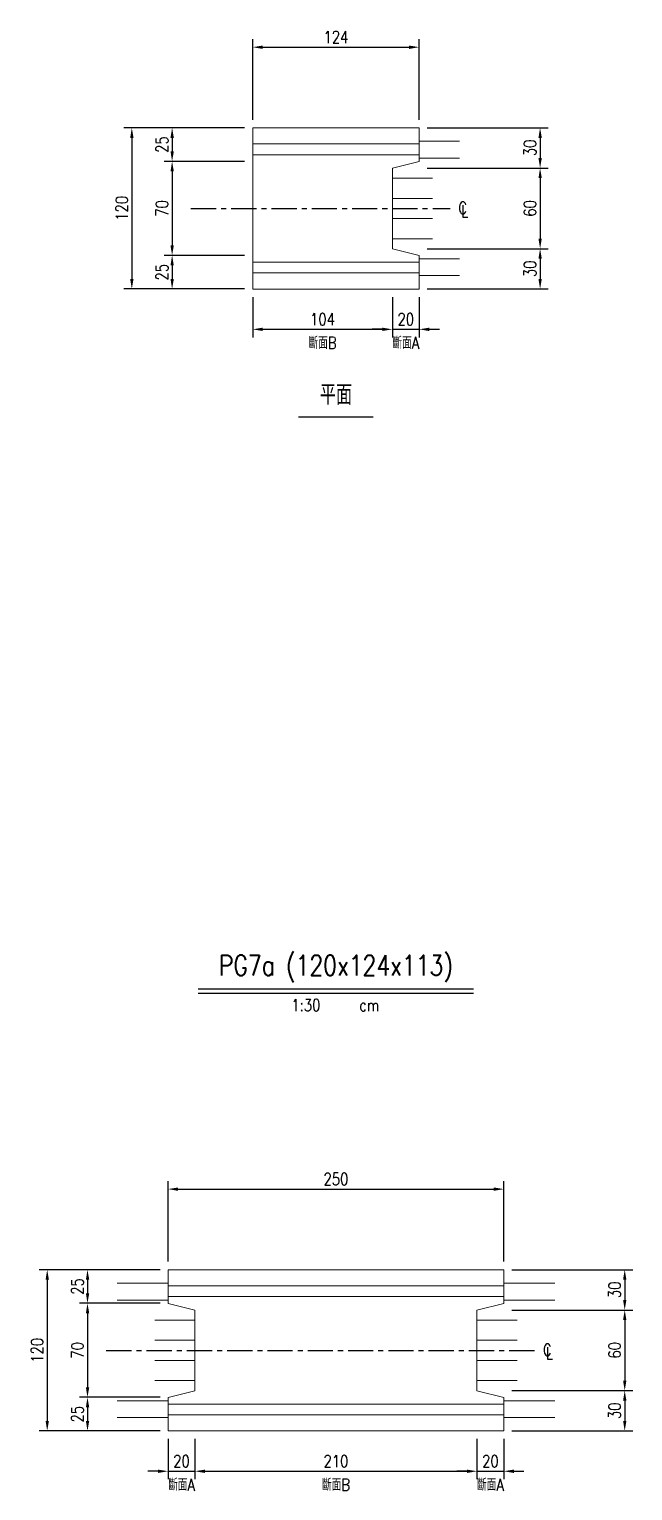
# Model space of a CAD drawing. Extents: x -4754 to 8167, y -19960 to 3942.
# Drawn here: x 1206 to 1656, y 2326 to 3414 of the extents above; entities that cross this region are included whole.
import ezdxf
from ezdxf.enums import TextEntityAlignment as Align

# ---------------------------------------------------------------- set-up
doc = ezdxf.new("R2010")
doc.units = 0
doc.header["$LTSCALE"] = 3
doc.linetypes.add('CENTER', pattern=[2, 1.25, -0.25, 0.25, -0.25])
doc.layers.get('0').update_dxf_attribs({"linetype": 'CONTINUOUS'})
doc.layers.add('HB_0', color=7, linetype='CONTINUOUS', transparency=0.5)
for name, color, linetype in [('HB_DIM', 1, 'CONTINUOUS'), ('HB_TXT_CTEXT', 2, 'CONTINUOUS'), ('鋼筋', 3, 'CONTINUOUS')]:
    doc.layers.add(name, color=color, linetype=linetype)
doc.styles.get("Standard").update_dxf_attribs({"font": 'ROMANS.shx', "width": 0.8, "bigfont": 'chineset.shx'})
doc.dimstyles.new('30', dxfattribs={"dimscale": 3, "dimtxt": 3, "dimasz": 2.5, "dimexe": 2, "dimexo": 2, "dimgap": 1, "dimtad": 1, "dimdsep": 46, "dimtxsty": 'Standard', "dimcen": 0, "dimclrd": 256, "dimclre": 256, "dimclrt": 2, "dimadec": 0, "dimazin": 0, "dimtfac": 1, "dimtix": 1, "dimtmove": 2, "dimatfit": 3, "dimfxl": 1, "dimtolj": 1, "dimtzin": 0, "dimarcsym": 0})

# ---------------------------------------------------------------- blocks, each defined once
blk = doc.blocks.new('beam_Topview')
at = {"layer": 'HB_TXT_CTEXT', "color": 4, "linetype": 'Continuous'}
blk.add_line((-27.8, 0), (27.8, 0), dxfattribs=at)
at = {"layer": 'HB_TXT_CTEXT', "color": 4, "linetype": 'Continuous', "width": 0.8}
blk.add_text('平面', height=15, rotation=360, dxfattribs=at).set_placement((0, 16.5), align=Align.MIDDLE)
blk = doc.blocks.new('beam_title')
at = {"layer": 'HB_TXT_CTEXT', "color": 3, "linetype": 'Continuous'}
blk.add_line((-102.5, 3), (102.5, 3), dxfattribs=at)
at = {"layer": 'HB_TXT_CTEXT', "color": 1, "linetype": 'Continuous'}
blk.add_line((-102.5, 0), (102.5, 0), dxfattribs=at)
at = {"color": 3, "linetype": 'Continuous', "width": 0.8}
blk.add_attdef('A', text='', height=15, dxfattribs=at).set_placement((0, 19.5), align=Align.MIDDLE)
at = {"color": 2, "linetype": 'Continuous', "width": 0.8}
for tag, p in [('1:30', (-22.4, -9)), ('CM', (24.8, -9))]:
    blk.add_attdef(tag, text='', height=9, dxfattribs=at).set_placement(p, align=Align.MIDDLE)
blk = doc.blocks.new('*D1027')
at = {"layer": 'HB_DIM', "linetype": 'Continuous', "lineweight": -2}
for p, q in [((1372.7, 3347), (1372.7, 3407)), ((1496.7, 3347), (1496.7, 3407)), ((1380.2, 3401), (1489.2, 3401))]:
    blk.add_line(p, q, dxfattribs=at)
at = {"layer": 'HB_DIM'}
for points in [[(1380.2, 3402.2), (1380.2, 3399.7), (1372.7, 3401)], [(1489.2, 3399.7), (1489.2, 3402.2), (1496.7, 3401)]]:
    blk.add_solid(points, dxfattribs=at)
at = {"layer": 'HB_DIM', "color": 2, "linetype": 'Continuous', "insert": (1434.7, 3408.5), "char_height": 9, "attachment_point": 5, "rotation": 0}
blk.add_mtext('\\A1;124', dxfattribs=at)
blk = doc.blocks.new('*D1028')
at = {"layer": 'HB_DIM', "linetype": 'Continuous', "lineweight": -2}
for p, q in [((1372.7, 3215), (1372.7, 3185)), ((1476.7, 3215), (1476.7, 3185)), ((1380.2, 3191), (1469.2, 3191))]:
    blk.add_line(p, q, dxfattribs=at)
at = {"layer": 'HB_DIM'}
for points in [[(1380.2, 3192.2), (1380.2, 3189.7), (1372.7, 3191)], [(1469.2, 3189.7), (1469.2, 3192.2), (1476.7, 3191)]]:
    blk.add_solid(points, dxfattribs=at)
at = {"layer": 'HB_DIM', "color": 2, "linetype": 'Continuous', "insert": (1424.7, 3198.5), "char_height": 9, "attachment_point": 5, "rotation": 0}
blk.add_mtext('\\A1;104', dxfattribs=at)
blk = doc.blocks.new('*D1029')
at = {"layer": 'HB_DIM', "linetype": 'Continuous', "lineweight": -2}
for p, q in [((1476.7, 3215), (1476.7, 3185)), ((1496.7, 3215), (1496.7, 3185)), ((1469.2, 3191), (1461.7, 3191)), ((1476.7, 3191), (1496.7, 3191)), ((1504.2, 3191), (1511.7, 3191))]:
    blk.add_line(p, q, dxfattribs=at)
at = {"layer": 'HB_DIM'}
for points in [[(1469.2, 3189.7), (1469.2, 3192.2), (1476.7, 3191)], [(1504.2, 3192.2), (1504.2, 3189.7), (1496.7, 3191)]]:
    blk.add_solid(points, dxfattribs=at)
at = {"layer": 'HB_DIM', "color": 2, "linetype": 'Continuous', "insert": (1486.7, 3198.5), "char_height": 9, "attachment_point": 5, "rotation": 0}
blk.add_mtext('\\A1;20', dxfattribs=at)
blk = doc.blocks.new('*D1030')
at = {"layer": 'HB_DIM', "linetype": 'Continuous', "lineweight": -2}
for p, q in [((1366.7, 3341), (1276.7, 3341)), ((1282.7, 3333.5), (1282.7, 3228.5)), ((1366.7, 3221), (1276.7, 3221))]:
    blk.add_line(p, q, dxfattribs=at)
at = {"layer": 'HB_DIM'}
for points in [[(1284, 3333.5), (1281.5, 3333.5), (1282.7, 3341)], [(1281.5, 3228.5), (1284, 3228.5), (1282.7, 3221)]]:
    blk.add_solid(points, dxfattribs=at)
at = {"layer": 'HB_DIM', "color": 2, "linetype": 'Continuous', "insert": (1275.2, 3281), "char_height": 9, "attachment_point": 5, "rotation": 90}
blk.add_mtext('\\A1;120', dxfattribs=at)
blk = doc.blocks.new('*D1031')
at = {"layer": 'HB_DIM', "linetype": 'Continuous', "lineweight": -2}
for p, q in [((1366.7, 3341), (1306.7, 3341)), ((1312.7, 3333.5), (1312.7, 3323.5)), ((1366.7, 3316), (1306.7, 3316))]:
    blk.add_line(p, q, dxfattribs=at)
at = {"layer": 'HB_DIM'}
for points in [[(1314, 3333.5), (1311.5, 3333.5), (1312.7, 3341)], [(1311.5, 3323.5), (1314, 3323.5), (1312.7, 3316)]]:
    blk.add_solid(points, dxfattribs=at)
at = {"layer": 'HB_DIM', "color": 2, "linetype": 'Continuous', "insert": (1305.2, 3328.5), "char_height": 9, "attachment_point": 5, "rotation": 90}
blk.add_mtext('\\A1;25', dxfattribs=at)
blk = doc.blocks.new('*D1032')
at = {"layer": 'HB_DIM', "linetype": 'Continuous', "lineweight": -2}
for p, q in [((1366.7, 3316), (1306.7, 3316)), ((1312.7, 3308.5), (1312.7, 3253.5)), ((1366.7, 3246), (1306.7, 3246))]:
    blk.add_line(p, q, dxfattribs=at)
at = {"layer": 'HB_DIM'}
for points in [[(1314, 3308.5), (1311.5, 3308.5), (1312.7, 3316)], [(1311.5, 3253.5), (1314, 3253.5), (1312.7, 3246)]]:
    blk.add_solid(points, dxfattribs=at)
at = {"layer": 'HB_DIM', "color": 2, "linetype": 'Continuous', "insert": (1305.2, 3281), "char_height": 9, "attachment_point": 5, "rotation": 90}
blk.add_mtext('\\A1;70', dxfattribs=at)
blk = doc.blocks.new('*D1033')
at = {"layer": 'HB_DIM', "linetype": 'Continuous', "lineweight": -2}
for p, q in [((1366.7, 3246), (1306.7, 3246)), ((1312.7, 3238.5), (1312.7, 3228.5)), ((1366.7, 3221), (1306.7, 3221))]:
    blk.add_line(p, q, dxfattribs=at)
at = {"layer": 'HB_DIM'}
for points in [[(1314, 3238.5), (1311.5, 3238.5), (1312.7, 3246)], [(1311.5, 3228.5), (1314, 3228.5), (1312.7, 3221)]]:
    blk.add_solid(points, dxfattribs=at)
at = {"layer": 'HB_DIM', "color": 2, "linetype": 'Continuous', "insert": (1305.2, 3233.5), "char_height": 9, "attachment_point": 5, "rotation": 90}
blk.add_mtext('\\A1;25', dxfattribs=at)
blk = doc.blocks.new('*D1034')
at = {"layer": 'HB_DIM', "linetype": 'Continuous', "lineweight": -2}
for p, q in [((1502.7, 3341), (1592.7, 3341)), ((1586.7, 3333.5), (1586.7, 3318.5)), ((1502.7, 3311), (1592.7, 3311))]:
    blk.add_line(p, q, dxfattribs=at)
at = {"layer": 'HB_DIM'}
for points in [[(1588, 3333.5), (1585.5, 3333.5), (1586.7, 3341)], [(1585.5, 3318.5), (1588, 3318.5), (1586.7, 3311)]]:
    blk.add_solid(points, dxfattribs=at)
at = {"layer": 'HB_DIM', "color": 2, "linetype": 'Continuous', "insert": (1579.2, 3326), "char_height": 9, "attachment_point": 5, "rotation": 90}
blk.add_mtext('\\A1;30', dxfattribs=at)
blk = doc.blocks.new('*D1035')
at = {"layer": 'HB_DIM', "linetype": 'Continuous', "lineweight": -2}
for p, q in [((1502.7, 3311), (1592.7, 3311)), ((1586.7, 3303.5), (1586.7, 3258.5)), ((1502.7, 3251), (1592.7, 3251))]:
    blk.add_line(p, q, dxfattribs=at)
at = {"layer": 'HB_DIM'}
for points in [[(1588, 3303.5), (1585.5, 3303.5), (1586.7, 3311)], [(1585.5, 3258.5), (1588, 3258.5), (1586.7, 3251)]]:
    blk.add_solid(points, dxfattribs=at)
at = {"layer": 'HB_DIM', "color": 2, "linetype": 'Continuous', "insert": (1579.2, 3281), "char_height": 9, "attachment_point": 5, "rotation": 90}
blk.add_mtext('\\A1;60', dxfattribs=at)
blk = doc.blocks.new('*D1036')
at = {"layer": 'HB_DIM', "linetype": 'Continuous', "lineweight": -2}
for p, q in [((1502.7, 3251), (1592.7, 3251)), ((1586.7, 3243.5), (1586.7, 3228.5)), ((1502.7, 3221), (1592.7, 3221))]:
    blk.add_line(p, q, dxfattribs=at)
at = {"layer": 'HB_DIM'}
for points in [[(1588, 3243.5), (1585.5, 3243.5), (1586.7, 3251)], [(1585.5, 3228.5), (1588, 3228.5), (1586.7, 3221)]]:
    blk.add_solid(points, dxfattribs=at)
at = {"layer": 'HB_DIM', "color": 2, "linetype": 'Continuous', "insert": (1579.2, 3236), "char_height": 9, "attachment_point": 5, "rotation": 90}
blk.add_mtext('\\A1;30', dxfattribs=at)
blk = doc.blocks.new('cl')
at = {"layer": 'HB_TXT_CTEXT', "linetype": 'Continuous', "width": 0.8}
for s, p in [('C', (-0.18, 0.11)), ('L', (0.23, -0.56))]:
    blk.add_text(s, height=2.5, dxfattribs=at).set_placement(p, align=Align.MIDDLE)
blk = doc.blocks.new('*D1037')
at = {"layer": 'HB_DIM', "linetype": 'Continuous', "lineweight": -2}
for p, q in [((1309.7, 2497), (1309.7, 2557)), ((1559.7, 2497), (1559.7, 2557)), ((1317.2, 2551), (1552.2, 2551))]:
    blk.add_line(p, q, dxfattribs=at)
at = {"layer": 'HB_DIM'}
for points in [[(1317.2, 2552.2), (1317.2, 2549.7), (1309.7, 2551)], [(1552.2, 2549.7), (1552.2, 2552.2), (1559.7, 2551)]]:
    blk.add_solid(points, dxfattribs=at)
at = {"layer": 'HB_DIM', "color": 2, "linetype": 'Continuous', "insert": (1434.7, 2558.5), "char_height": 9, "attachment_point": 5, "rotation": 0}
blk.add_mtext('\\A1;250', dxfattribs=at)
blk = doc.blocks.new('*D1038')
at = {"layer": 'HB_DIM', "linetype": 'Continuous', "lineweight": -2}
for p, q in [((1309.7, 2365), (1309.7, 2335)), ((1329.7, 2365), (1329.7, 2335)), ((1302.2, 2341), (1294.7, 2341)), ((1309.7, 2341), (1329.7, 2341)), ((1337.2, 2341), (1344.7, 2341))]:
    blk.add_line(p, q, dxfattribs=at)
at = {"layer": 'HB_DIM'}
for points in [[(1302.2, 2339.7), (1302.2, 2342.2), (1309.7, 2341)], [(1337.2, 2342.2), (1337.2, 2339.7), (1329.7, 2341)]]:
    blk.add_solid(points, dxfattribs=at)
at = {"layer": 'HB_DIM', "color": 2, "linetype": 'Continuous', "insert": (1319.7, 2348.5), "char_height": 9, "attachment_point": 5, "rotation": 0}
blk.add_mtext('\\A1;20', dxfattribs=at)
blk = doc.blocks.new('*D1039')
at = {"layer": 'HB_DIM', "linetype": 'Continuous', "lineweight": -2}
for p, q in [((1329.7, 2365), (1329.7, 2335)), ((1539.7, 2365), (1539.7, 2335)), ((1337.2, 2341), (1532.2, 2341))]:
    blk.add_line(p, q, dxfattribs=at)
at = {"layer": 'HB_DIM'}
for points in [[(1337.2, 2342.2), (1337.2, 2339.7), (1329.7, 2341)], [(1532.2, 2339.7), (1532.2, 2342.2), (1539.7, 2341)]]:
    blk.add_solid(points, dxfattribs=at)
at = {"layer": 'HB_DIM', "color": 2, "linetype": 'Continuous', "insert": (1434.7, 2348.5), "char_height": 9, "attachment_point": 5, "rotation": 0}
blk.add_mtext('\\A1;210', dxfattribs=at)
blk = doc.blocks.new('*D1040')
at = {"layer": 'HB_DIM', "linetype": 'Continuous', "lineweight": -2}
for p, q in [((1539.7, 2365), (1539.7, 2335)), ((1559.7, 2365), (1559.7, 2335)), ((1532.2, 2341), (1524.7, 2341)), ((1539.7, 2341), (1559.7, 2341)), ((1567.2, 2341), (1574.7, 2341))]:
    blk.add_line(p, q, dxfattribs=at)
at = {"layer": 'HB_DIM'}
for points in [[(1532.2, 2339.7), (1532.2, 2342.2), (1539.7, 2341)], [(1567.2, 2342.2), (1567.2, 2339.7), (1559.7, 2341)]]:
    blk.add_solid(points, dxfattribs=at)
at = {"layer": 'HB_DIM', "color": 2, "linetype": 'Continuous', "insert": (1549.7, 2348.5), "char_height": 9, "attachment_point": 5, "rotation": 0}
blk.add_mtext('\\A1;20', dxfattribs=at)
blk = doc.blocks.new('*D1041')
at = {"layer": 'HB_DIM', "linetype": 'Continuous', "lineweight": -2}
for p, q in [((1303.7, 2491), (1213.7, 2491)), ((1219.7, 2483.5), (1219.7, 2378.5)), ((1303.7, 2371), (1213.7, 2371))]:
    blk.add_line(p, q, dxfattribs=at)
at = {"layer": 'HB_DIM'}
for points in [[(1221, 2483.5), (1218.5, 2483.5), (1219.7, 2491)], [(1218.5, 2378.5), (1221, 2378.5), (1219.7, 2371)]]:
    blk.add_solid(points, dxfattribs=at)
at = {"layer": 'HB_DIM', "color": 2, "linetype": 'Continuous', "insert": (1212.2, 2431), "char_height": 9, "attachment_point": 5, "rotation": 90}
blk.add_mtext('\\A1;120', dxfattribs=at)
blk = doc.blocks.new('*D1042')
at = {"layer": 'HB_DIM', "linetype": 'Continuous', "lineweight": -2}
for p, q in [((1303.7, 2491), (1243.7, 2491)), ((1249.7, 2483.5), (1249.7, 2473.5)), ((1303.7, 2466), (1243.7, 2466))]:
    blk.add_line(p, q, dxfattribs=at)
at = {"layer": 'HB_DIM'}
for points in [[(1251, 2483.5), (1248.5, 2483.5), (1249.7, 2491)], [(1248.5, 2473.5), (1251, 2473.5), (1249.7, 2466)]]:
    blk.add_solid(points, dxfattribs=at)
at = {"layer": 'HB_DIM', "color": 2, "linetype": 'Continuous', "insert": (1242.2, 2478.5), "char_height": 9, "attachment_point": 5, "rotation": 90}
blk.add_mtext('\\A1;25', dxfattribs=at)
blk = doc.blocks.new('*D1043')
at = {"layer": 'HB_DIM', "linetype": 'Continuous', "lineweight": -2}
for p, q in [((1303.7, 2466), (1243.7, 2466)), ((1249.7, 2458.5), (1249.7, 2403.5)), ((1303.7, 2396), (1243.7, 2396))]:
    blk.add_line(p, q, dxfattribs=at)
at = {"layer": 'HB_DIM'}
for points in [[(1251, 2458.5), (1248.5, 2458.5), (1249.7, 2466)], [(1248.5, 2403.5), (1251, 2403.5), (1249.7, 2396)]]:
    blk.add_solid(points, dxfattribs=at)
at = {"layer": 'HB_DIM', "color": 2, "linetype": 'Continuous', "insert": (1242.2, 2431), "char_height": 9, "attachment_point": 5, "rotation": 90}
blk.add_mtext('\\A1;70', dxfattribs=at)
blk = doc.blocks.new('*D1044')
at = {"layer": 'HB_DIM', "linetype": 'Continuous', "lineweight": -2}
for p, q in [((1303.7, 2396), (1243.7, 2396)), ((1249.7, 2388.5), (1249.7, 2378.5)), ((1303.7, 2371), (1243.7, 2371))]:
    blk.add_line(p, q, dxfattribs=at)
at = {"layer": 'HB_DIM'}
for points in [[(1251, 2388.5), (1248.5, 2388.5), (1249.7, 2396)], [(1248.5, 2378.5), (1251, 2378.5), (1249.7, 2371)]]:
    blk.add_solid(points, dxfattribs=at)
at = {"layer": 'HB_DIM', "color": 2, "linetype": 'Continuous', "insert": (1242.2, 2383.5), "char_height": 9, "attachment_point": 5, "rotation": 90}
blk.add_mtext('\\A1;25', dxfattribs=at)
blk = doc.blocks.new('*D1045')
at = {"layer": 'HB_DIM', "linetype": 'Continuous', "lineweight": -2}
for p, q in [((1565.7, 2491), (1655.7, 2491)), ((1649.7, 2483.5), (1649.7, 2468.5)), ((1565.7, 2461), (1655.7, 2461))]:
    blk.add_line(p, q, dxfattribs=at)
at = {"layer": 'HB_DIM'}
for points in [[(1651, 2483.5), (1648.5, 2483.5), (1649.7, 2491)], [(1648.5, 2468.5), (1651, 2468.5), (1649.7, 2461)]]:
    blk.add_solid(points, dxfattribs=at)
at = {"layer": 'HB_DIM', "color": 2, "linetype": 'Continuous', "insert": (1642.2, 2476), "char_height": 9, "attachment_point": 5, "rotation": 90}
blk.add_mtext('\\A1;30', dxfattribs=at)
blk = doc.blocks.new('*D1046')
at = {"layer": 'HB_DIM', "linetype": 'Continuous', "lineweight": -2}
for p, q in [((1565.7, 2461), (1655.7, 2461)), ((1649.7, 2453.5), (1649.7, 2408.5)), ((1565.7, 2401), (1655.7, 2401))]:
    blk.add_line(p, q, dxfattribs=at)
at = {"layer": 'HB_DIM'}
for points in [[(1651, 2453.5), (1648.5, 2453.5), (1649.7, 2461)], [(1648.5, 2408.5), (1651, 2408.5), (1649.7, 2401)]]:
    blk.add_solid(points, dxfattribs=at)
at = {"layer": 'HB_DIM', "color": 2, "linetype": 'Continuous', "insert": (1642.2, 2431), "char_height": 9, "attachment_point": 5, "rotation": 90}
blk.add_mtext('\\A1;60', dxfattribs=at)
blk = doc.blocks.new('*D1047')
at = {"layer": 'HB_DIM', "linetype": 'Continuous', "lineweight": -2}
for p, q in [((1565.7, 2401), (1655.7, 2401)), ((1649.7, 2393.5), (1649.7, 2378.5)), ((1565.7, 2371), (1655.7, 2371))]:
    blk.add_line(p, q, dxfattribs=at)
at = {"layer": 'HB_DIM'}
for points in [[(1651, 2393.5), (1648.5, 2393.5), (1649.7, 2401)], [(1648.5, 2378.5), (1651, 2378.5), (1649.7, 2371)]]:
    blk.add_solid(points, dxfattribs=at)
at = {"layer": 'HB_DIM', "color": 2, "linetype": 'Continuous', "insert": (1642.2, 2386), "char_height": 9, "attachment_point": 5, "rotation": 90}
blk.add_mtext('\\A1;30', dxfattribs=at)

msp = doc.modelspace()

# ---------------------------------------------------------------- linework, layer by layer
at = {"layer": 'HB_0', "lineweight": 5}
for p, q in [((1476.723, 3340.95, 110), (1372.723, 3340.95, 110)), ((1372.723, 3340.95, 110), (1372.723, 3328.95, 110)), ((1496.723, 3340.95, 110), (1476.723, 3340.95, 110)), ((1496.723, 3328.95, 110), (1496.723, 3340.95, 110)), ((1476.723, 3328.95, 110), (1372.723, 3328.95, 110)), ((1372.723, 3328.95, 110), (1372.723, 3320.95, 97)), ((1372.723, 3328.95, 110), (1476.723, 3328.95, 110)), ((1372.723, 3320.95, 97), (1476.723, 3320.95, 97)), ((1476.723, 3320.95, 97), (1372.723, 3320.95, 97)), ((1372.723, 3320.95, 97), (1372.723, 3240.95, 97)), ((1496.723, 3328.95, 110), (1476.723, 3328.95, 110)), ((1476.723, 3328.95, 110), (1496.723, 3328.95, 110)), ((1496.723, 3320.95, 97), (1476.723, 3320.95, 97)), ((1476.723, 3320.95, 97), (1496.723, 3320.95, 97)), ((1496.723, 3320.95, 97), (1496.723, 3328.95, 110)), ((1496.723, 3315.95, 97), (1496.723, 3320.95, 97)), ((1476.723, 3310.95, 97), (1496.723, 3315.95, 97)), ((1476.723, 3250.95, 97), (1476.723, 3310.95, 97)), ((1496.723, 3245.95, 97), (1476.723, 3250.95, 97)), ((1496.723, 3240.95, 97), (1496.723, 3245.95, 97)), ((1476.723, 3240.95, 97), (1372.723, 3240.95, 97)), ((1372.723, 3240.95, 97), (1372.723, 3232.95, 113)), ((1372.723, 3240.95, 97), (1476.723, 3240.95, 97)), ((1476.723, 3232.95, 113), (1372.723, 3232.95, 113)), ((1372.723, 3232.95, 113), (1372.723, 3220.95, 113)), ((1372.723, 3232.95, 113), (1476.723, 3232.95, 113)), ((1476.723, 3240.95, 97), (1496.723, 3240.95, 97)), ((1496.723, 3240.95, 97), (1476.723, 3240.95, 97)), ((1476.723, 3232.95, 113), (1496.723, 3232.95, 113)), ((1496.723, 3232.95, 113), (1476.723, 3232.95, 113)), ((1496.723, 3232.95, 113), (1496.723, 3240.95, 97)), ((1496.723, 3220.95, 113), (1496.723, 3232.95, 113)), ((1372.723, 3220.95, 113), (1476.723, 3220.95, 113)), ((1476.723, 3220.95, 113), (1496.723, 3220.95, 113)), ((1329.723, 2490.95, 110), (1309.723, 2490.95, 110)), ((1309.723, 2490.95, 110), (1309.723, 2478.95, 110)), ((1539.723, 2490.95, 110), (1329.723, 2490.95, 110)), ((1559.723, 2490.95, 110), (1539.723, 2490.95, 110)), ((1559.723, 2478.95, 110), (1559.723, 2490.95, 110)), ((1329.723, 2478.95, 110), (1309.723, 2478.95, 110)), ((1309.723, 2478.95, 110), (1309.723, 2470.95, 97)), ((1309.723, 2478.95, 110), (1329.723, 2478.95, 110)), ((1329.723, 2470.95, 97), (1309.723, 2470.95, 97)), ((1309.723, 2470.95, 97), (1309.723, 2465.95, 97)), ((1309.723, 2470.95, 97), (1329.723, 2470.95, 97)), ((1539.723, 2478.95, 110), (1329.723, 2478.95, 110)), ((1329.723, 2478.95, 110), (1539.723, 2478.95, 110)), ((1329.723, 2470.95, 97), (1539.723, 2470.95, 97)), ((1539.723, 2470.95, 97), (1329.723, 2470.95, 97)), ((1559.723, 2478.95, 110), (1539.723, 2478.95, 110)), ((1539.723, 2478.95, 110), (1559.723, 2478.95, 110)), ((1559.723, 2470.95, 97), (1539.723, 2470.95, 97)), ((1539.723, 2470.95, 97), (1559.723, 2470.95, 97)), ((1559.723, 2470.95, 97), (1559.723, 2478.95, 110)), ((1559.723, 2465.95, 97), (1559.723, 2470.95, 97)), ((1309.723, 2465.95, 97), (1329.723, 2460.95, 97)), ((1329.723, 2460.95, 97), (1329.723, 2400.95, 97)), ((1539.723, 2460.95, 97), (1559.723, 2465.95, 97)), ((1539.723, 2400.95, 97), (1539.723, 2460.95, 97)), ((1329.723, 2400.95, 97), (1309.723, 2395.95, 97)), ((1309.723, 2395.95, 97), (1309.723, 2390.95, 97)), ((1559.723, 2395.95, 97), (1539.723, 2400.95, 97)), ((1559.723, 2390.95, 97), (1559.723, 2395.95, 97)), ((1309.723, 2390.95, 97), (1329.723, 2390.95, 97)), ((1329.723, 2390.95, 97), (1309.723, 2390.95, 97)), ((1309.723, 2390.95, 97), (1309.723, 2382.95, 113)), ((1309.723, 2382.95, 113), (1329.723, 2382.95, 113)), ((1329.723, 2382.95, 113), (1309.723, 2382.95, 113)), ((1309.723, 2382.95, 113), (1309.723, 2370.95, 113)), ((1539.723, 2390.95, 97), (1329.723, 2390.95, 97)), ((1329.723, 2390.95, 97), (1539.723, 2390.95, 97)), ((1539.723, 2382.95, 113), (1329.723, 2382.95, 113)), ((1329.723, 2382.95, 113), (1539.723, 2382.95, 113)), ((1539.723, 2390.95, 97), (1559.723, 2390.95, 97)), ((1559.723, 2390.95, 97), (1539.723, 2390.95, 97)), ((1539.723, 2382.95, 113), (1559.723, 2382.95, 113)), ((1559.723, 2382.95, 113), (1539.723, 2382.95, 113)), ((1559.723, 2382.95, 113), (1559.723, 2390.95, 97)), ((1559.723, 2370.95, 113), (1559.723, 2382.95, 113)), ((1309.723, 2370.95, 113), (1329.723, 2370.95, 113)), ((1329.723, 2370.95, 113), (1539.723, 2370.95, 113)), ((1539.723, 2370.95, 113), (1559.723, 2370.95, 113))]:
    msp.add_line(p, q, dxfattribs=at)
at = {"layer": 'HB_0', "color": 1, "linetype": 'CENTER', "ltscale": 5}
for points in [[(1326.723, 3280.95), (1519.723, 3280.95)], [(1263.723, 2430.95), (1582.723, 2430.95)]]:
    msp.add_lwpolyline(points, dxfattribs=at)
at = {"layer": '鋼筋', "lineweight": 5}
for p, q in [((1526.66, 3330.95, 21.89), (1496.723, 3330.95, 21.89)), ((1526.66, 3318.45, 21.89), (1496.723, 3318.45, 21.89)), ((1506.66, 3303.45, 21.89), (1476.723, 3303.45, 21.89)), ((1506.66, 3288.45, 21.89), (1476.723, 3288.45, 21.89)), ((1506.66, 3273.45, 21.89), (1476.723, 3273.45, 21.89)), ((1506.66, 3258.45, 21.89), (1476.723, 3258.45, 21.89)), ((1526.66, 3243.45, 21.89), (1496.723, 3243.45, 21.89)), ((1526.66, 3230.95, 21.89), (1496.723, 3230.95, 21.89)), ((1271.771, 2480.95, 13), (1309.723, 2480.95, 13)), ((1597.674, 2480.95, 27.49), (1559.723, 2480.95, 27.49)), ((1271.771, 2468.45, 13), (1309.723, 2468.45, 13)), ((1597.674, 2468.45, 27.49), (1559.723, 2468.45, 27.49)), ((1299.786, 2453.45, 13), (1329.723, 2453.45, 13)), ((1569.66, 2453.45, 21.89), (1539.723, 2453.45, 21.89)), ((1299.786, 2438.45, 13), (1329.723, 2438.45, 13)), ((1569.66, 2438.45, 21.89), (1539.723, 2438.45, 21.89)), ((1299.786, 2423.45, 13), (1329.723, 2423.45, 13)), ((1569.66, 2423.45, 21.89), (1539.723, 2423.45, 21.89)), ((1299.786, 2408.45, 13), (1329.723, 2408.45, 13)), ((1569.66, 2408.45, 21.89), (1539.723, 2408.45, 21.89)), ((1271.771, 2393.45, 13), (1309.723, 2393.45, 13)), ((1597.674, 2393.45, 27.49), (1559.723, 2393.45, 27.49)), ((1271.771, 2380.95, 13), (1309.723, 2380.95, 13)), ((1597.674, 2380.95, 27.49), (1559.723, 2380.95, 27.49))]:
    msp.add_line(p, q, dxfattribs=at)

# ---------------------------------------------------------------- block references
at = {"layer": 'HB_0', "linetype": 'Continuous', "xscale": 3.6, "yscale": 3.6, "zscale": 3.6}
for p in [(1529.723, 3280.95, 113), (1592.723, 2430.95, 113)]:
    msp.add_blockref('cl', p, dxfattribs=at)
at = {"layer": 'HB_TXT_CTEXT', "color": 0, "linetype": 'Continuous', "rotation": 360}
msp.add_blockref('beam_Topview', (1434.723, 3125.95), dxfattribs=at)
msp.add_blockref('beam_title', (1434.723, 2696.95), dxfattribs=at).add_auto_attribs({'A': 'PG7a (120x124x113)', '1:30': '1:30', 'CM': 'cm'})

# ---------------------------------------------------------------- texts
at = {"layer": 'HB_TXT_CTEXT', "linetype": 'Continuous', "width": 0.8}
for s, p in [('斷面B', (1424.723, 3180.95)), ('斷面A', (1486.723, 3180.95)), ('斷面A', (1319.723, 2330.95)), ('斷面B', (1434.723, 2330.95)), ('斷面A', (1549.723, 2330.95))]:
    msp.add_text(s, height=9, dxfattribs=at).set_placement(p, align=Align.MIDDLE_CENTER)

# ---------------------------------------------------------------- dimensions: what is measured, and where the dimension line sits
at = {"layer": 'HB_DIM', "linetype": 'Continuous'}
for base, p1, p2, angle, override, picture, middle in [((1496.723, 3400.95), (1372.723, 3340.95, 97), (1496.723, 3340.95, 97), 0, {"dimpost": '<>'}, '*D1027', (1434.723, 3408.45)), ((1282.723, 3220.95), (1372.723, 3340.95, 97), (1372.723, 3220.95, 97), 90, {"dimtad": 4, "dimpost": '<>'}, '*D1030', (1275.223, 3280.95)), ((1312.723, 3315.95), (1372.723, 3340.95, 97), (1372.723, 3315.95, 97), 90, {"dimtad": 4, "dimpost": '<>'}, '*D1031', (1305.223, 3328.45)), ((1586.723, 3310.95), (1496.723, 3340.95, 97), (1496.723, 3310.95, 97), 90, {"dimtad": 4, "dimpost": '<>'}, '*D1034', (1579.223, 3325.95)), ((1312.723, 3245.95), (1372.723, 3315.95, 97), (1372.723, 3245.95, 97), 90, {"dimtad": 4, "dimpost": '<>'}, '*D1032', (1305.223, 3280.95)), ((1586.723, 3250.95), (1496.723, 3310.95, 97), (1496.723, 3250.95, 97), 90, {"dimtad": 4, "dimpost": '<>'}, '*D1035', (1579.223, 3280.95)), ((1312.723, 3220.95), (1372.723, 3245.95, 97), (1372.723, 3220.95, 97), 90, {"dimtad": 4, "dimpost": '<>'}, '*D1033', (1305.223, 3233.45)), ((1586.723, 3220.95), (1496.723, 3250.95, 97), (1496.723, 3220.95, 97), 90, {"dimtad": 4, "dimpost": '<>'}, '*D1036', (1579.223, 3235.95)), ((1476.723, 3190.95), (1372.723, 3220.95, 97), (1476.723, 3220.95, 97), 0, {"dimpost": '<>'}, '*D1028', (1424.723, 3198.45)), ((1496.723, 3190.95), (1476.723, 3220.95, 97), (1496.723, 3220.95, 97), 0, {"dimpost": '<>'}, '*D1029', (1486.723, 3198.45)), ((1559.723, 2550.95), (1309.723, 2490.95, 97), (1559.723, 2490.95, 97), 0, {"dimpost": '<>'}, '*D1037', (1434.723, 2558.45)), ((1219.723, 2370.95), (1309.723, 2490.95, 97), (1309.723, 2370.95, 97), 90, {"dimtad": 4, "dimpost": '<>'}, '*D1041', (1212.223, 2430.95)), ((1249.723, 2465.95), (1309.723, 2490.95, 97), (1309.723, 2465.95, 97), 90, {"dimtad": 4, "dimpost": '<>'}, '*D1042', (1242.223, 2478.45)), ((1649.723, 2460.95), (1559.723, 2490.95, 97), (1559.723, 2460.95, 97), 90, {"dimtad": 4, "dimpost": '<>'}, '*D1045', (1642.223, 2475.95)), ((1249.723, 2395.95), (1309.723, 2465.95, 97), (1309.723, 2395.95, 97), 90, {"dimtad": 4, "dimpost": '<>'}, '*D1043', (1242.223, 2430.95)), ((1649.723, 2400.95), (1559.723, 2460.95, 97), (1559.723, 2400.95, 97), 90, {"dimtad": 4, "dimpost": '<>'}, '*D1046', (1642.223, 2430.95)), ((1249.723, 2370.95), (1309.723, 2395.95, 97), (1309.723, 2370.95, 97), 90, {"dimtad": 4, "dimpost": '<>'}, '*D1044', (1242.223, 2383.45)), ((1649.723, 2370.95), (1559.723, 2400.95, 97), (1559.723, 2370.95, 97), 90, {"dimtad": 4, "dimpost": '<>'}, '*D1047', (1642.223, 2385.95)), ((1329.723, 2340.95), (1309.723, 2370.95, 97), (1329.723, 2370.95, 97), 0, {"dimpost": '<>'}, '*D1038', (1319.723, 2348.45)), ((1539.723, 2340.95), (1329.723, 2370.95, 97), (1539.723, 2370.95, 97), 0, {"dimpost": '<>'}, '*D1039', (1434.723, 2348.45)), ((1559.723, 2340.95), (1539.723, 2370.95, 97), (1559.723, 2370.95, 97), 0, {"dimpost": '<>'}, '*D1040', (1549.723, 2348.45))]:
    dim = msp.add_linear_dim(base=base, p1=p1, p2=p2, angle=angle, dimstyle='30', override=override, dxfattribs=at)
    dim.commit()
    dim.dimension.update_dxf_attribs({"geometry": picture, "text_midpoint": middle})

doc.saveas('drawing.dxf')
